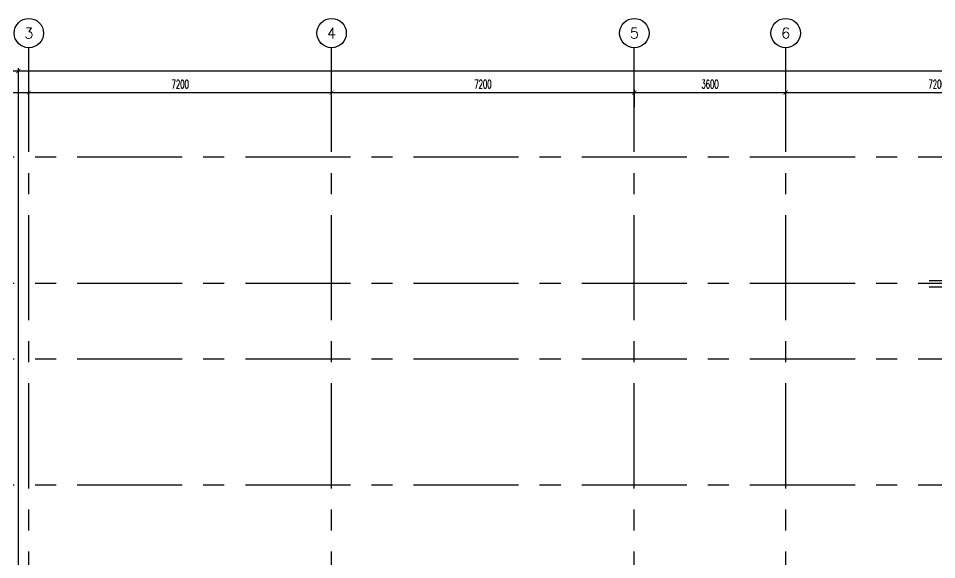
# Model space of a CAD drawing. Extents: x 417819.9 to 417911.9, y 43448 to 43539.2.
# Drawn here: x 417831.21 to 417853.05, y 43526.32 to 43539.19 of the extents above; entities that cross this region are included whole.
import ezdxf
from ezdxf.enums import TextEntityAlignment as Align

# ---------------------------------------------------------------- set-up
doc = ezdxf.new("R2010")
doc.units = 0
doc.header["$MEASUREMENT"] = 0
doc.header["$PDMODE"] = 3
doc.header["$PDSIZE"] = 0.1
doc.linetypes.add('CENTERX2', pattern=[4, 2.5, -0.5, 0.5, -0.5])
doc.layers.get('0').update_dxf_attribs({"linetype": 'CONTINUOUS'})
doc.layers.get('DEFPOINTS').update_dxf_attribs({"linetype": 'CONTINUOUS'})
for name, color, linetype in [('AX', 6, 'CONTINUOUS'), ('AX-CR', 2, 'CONTINUOUS'), ('AX-DIM', 4, 'CONTINUOUS'), ('AX-TXT', 4, 'CONTINUOUS'), ('AXES', 11, 'CENTERX2'), ('CURB', 11, 'CONTINUOUS'), ('SLOPE', 8, 'CONTINUOUS')]:
    doc.layers.add(name, color=color, linetype=linetype)
doc.styles.add('ROMANS', font='ROMANS.shx', dxfattribs={"width": 0.6})
doc.dimstyles.new('STANDARD in', dxfattribs={"dimtxt": 0.2, "dimasz": 0.1, "dimexe": 0.07, "dimexo": 0.05, "dimgap": 0.1, "dimtad": 1, "dimdec": 0, "dimlfac": 1000, "dimzin": 0, "dimdsep": 46, "dimtxsty": 'ROMANS', "dimblk": 'ARCHTICK', "dimcen": 0.05, "dimdle": 0.05, "dimclrd": 4, "dimclre": 4, "dimclrt": 2, "dimadec": 0, "dimazin": 0, "dimtfac": 1, "dimtdec": 0, "dimtmove": 2, "dimatfit": 3, "dimfxl": 0, "dimtolj": 1, "dimtzin": 0, "dimarcsym": 0})

# ---------------------------------------------------------------- blocks, each defined once
blk = doc.blocks.new('_ARCHTICK')
at = {"color": 0, "linetype": 'ByBlock', "const_width": 0.15}
blk.add_lwpolyline([(-0.5, -0.5), (0.5, 0.5)], dxfattribs=at)
blk = doc.blocks.new('*D464')
at = {"layer": 'AX-DIM', "color": 4, "lineweight": -2}
for p, q in [((417831.157, 43537.937), (417906.573, 43537.937)), ((417831.207, 43525.809), (417831.207, 43538.007)), ((417906.523, 43536.567), (417906.523, 43538.007))]:
    blk.add_line(p, q, dxfattribs=at)
at = {"layer": 'DEFPOINTS', "color": 0}
for p in [(417906.523, 43537.937), (417906.523, 43536.517), (417831.207, 43525.759)]:
    blk.add_point(p, dxfattribs=at)
at = {"layer": 'AX-DIM', "color": 4, "lineweight": -2, "xscale": 0.1, "yscale": 0.1, "zscale": 0.1, "rotation": 180}
blk.add_blockref('_ARCHTICK', (417831.207, 43537.937), dxfattribs=at)
at = {"layer": 'AX-DIM', "color": 4, "lineweight": -2, "xscale": 0.1, "yscale": 0.1, "zscale": 0.1}
blk.add_blockref('_ARCHTICK', (417906.523, 43537.937), dxfattribs=at)
at = {"layer": 'AX-DIM', "color": 2, "insert": (417869.829, 43538.16), "char_height": 0.2, "attachment_point": 5, "style": 'ROMANS'}
blk.add_mtext('\\A1;75316', dxfattribs=at)
blk = doc.blocks.new('*D146')
at = {"layer": 'AX-DIM', "color": 4, "linetype": 'ByBlock', "lineweight": -2}
for p, q in [((417838.657, 43537.073), (417838.657, 43537.493)), ((417845.857, 43537.073), (417845.857, 43537.493)), ((417838.607, 43537.423), (417845.907, 43537.423))]:
    blk.add_line(p, q, dxfattribs=at)
at = {"layer": 'DEFPOINTS', "color": 0, "linetype": 'ByBlock'}
for p in [(417845.857, 43537.423), (417838.657, 43537.023), (417845.857, 43537.023)]:
    blk.add_point(p, dxfattribs=at)
at = {"layer": 'AX-DIM', "color": 4, "linetype": 'ByBlock', "lineweight": -2, "xscale": 0.1, "yscale": 0.1, "zscale": 0.1, "rotation": 180}
blk.add_blockref('_ARCHTICK', (417838.657, 43537.423), dxfattribs=at)
at = {"layer": 'AX-DIM', "color": 4, "linetype": 'ByBlock', "lineweight": -2, "xscale": 0.1, "yscale": 0.1, "zscale": 0.1}
blk.add_blockref('_ARCHTICK', (417845.857, 43537.423), dxfattribs=at)
at = {"layer": 'AX-DIM', "color": 2, "linetype": 'ByBlock', "insert": (417842.257, 43537.623), "char_height": 0.2, "attachment_point": 5, "style": 'ROMANS'}
blk.add_mtext('\\A1;7200', dxfattribs=at)
blk = doc.blocks.new('*D486')
at = {"layer": 'AX-DIM', "color": 4, "lineweight": -2}
for p, q in [((417825.932, 43537.937), (417831.257, 43537.937)), ((417825.982, 43522.464), (417825.982, 43538.007)), ((417831.207, 43525.809), (417831.207, 43538.007))]:
    blk.add_line(p, q, dxfattribs=at)
at = {"layer": 'DEFPOINTS', "color": 0}
for p in [(417831.207, 43537.937), (417831.207, 43525.759), (417825.982, 43522.414)]:
    blk.add_point(p, dxfattribs=at)
at = {"layer": 'AX-DIM', "color": 4, "lineweight": -2, "xscale": 0.1, "yscale": 0.1, "zscale": 0.1, "rotation": 180}
blk.add_blockref('_ARCHTICK', (417825.982, 43537.937), dxfattribs=at)
at = {"layer": 'AX-DIM', "color": 4, "lineweight": -2, "xscale": 0.1, "yscale": 0.1, "zscale": 0.1}
blk.add_blockref('_ARCHTICK', (417831.207, 43537.937), dxfattribs=at)
at = {"layer": 'AX-DIM', "color": 2, "insert": (417828.594, 43538.137), "char_height": 0.2, "attachment_point": 5, "style": 'ROMANS'}
blk.add_mtext('\\A1;5225', dxfattribs=at)
blk = doc.blocks.new('*D153')
at = {"layer": 'AX-DIM', "color": 4, "linetype": 'ByBlock', "lineweight": -2}
for p, q in [((417831.457, 43537.073), (417831.457, 43537.493)), ((417838.657, 43537.073), (417838.657, 43537.493)), ((417831.407, 43537.423), (417838.707, 43537.423))]:
    blk.add_line(p, q, dxfattribs=at)
at = {"layer": 'DEFPOINTS', "color": 0, "linetype": 'ByBlock'}
for p in [(417838.657, 43537.423), (417831.457, 43537.023), (417838.657, 43537.023)]:
    blk.add_point(p, dxfattribs=at)
at = {"layer": 'AX-DIM', "color": 4, "linetype": 'ByBlock', "lineweight": -2, "xscale": 0.1, "yscale": 0.1, "zscale": 0.1, "rotation": 180}
blk.add_blockref('_ARCHTICK', (417831.457, 43537.423), dxfattribs=at)
at = {"layer": 'AX-DIM', "color": 4, "linetype": 'ByBlock', "lineweight": -2, "xscale": 0.1, "yscale": 0.1, "zscale": 0.1}
blk.add_blockref('_ARCHTICK', (417838.657, 43537.423), dxfattribs=at)
at = {"layer": 'AX-DIM', "color": 2, "linetype": 'ByBlock', "insert": (417835.057, 43537.623), "char_height": 0.2, "attachment_point": 5, "style": 'ROMANS'}
blk.add_mtext('\\A1;7200', dxfattribs=at)
blk = doc.blocks.new('*D154')
at = {"layer": 'AX-DIM', "color": 4, "linetype": 'ByBlock', "lineweight": -2}
for p, q in [((417829.057, 43537.073), (417829.057, 43537.493)), ((417831.457, 43537.073), (417831.457, 43537.493)), ((417829.007, 43537.423), (417831.507, 43537.423))]:
    blk.add_line(p, q, dxfattribs=at)
at = {"layer": 'DEFPOINTS', "color": 0, "linetype": 'ByBlock'}
for p in [(417831.457, 43537.423), (417829.057, 43537.023), (417831.457, 43537.023)]:
    blk.add_point(p, dxfattribs=at)
at = {"layer": 'AX-DIM', "color": 4, "linetype": 'ByBlock', "lineweight": -2, "xscale": 0.1, "yscale": 0.1, "zscale": 0.1, "rotation": 180}
blk.add_blockref('_ARCHTICK', (417829.057, 43537.423), dxfattribs=at)
at = {"layer": 'AX-DIM', "color": 4, "linetype": 'ByBlock', "lineweight": -2, "xscale": 0.1, "yscale": 0.1, "zscale": 0.1}
blk.add_blockref('_ARCHTICK', (417831.457, 43537.423), dxfattribs=at)
at = {"layer": 'AX-DIM', "color": 2, "linetype": 'ByBlock', "insert": (417830.257, 43537.623), "char_height": 0.2, "attachment_point": 5, "style": 'ROMANS'}
blk.add_mtext('\\A1;2400', dxfattribs=at)
blk = doc.blocks.new('AXU')
at = {"layer": 'AX-CR'}
blk.add_circle((0, 350), 350, dxfattribs=at)
at = {"layer": 'AX-TXT', "style": 'ROMANS'}
blk.add_attdef('AX', text='', height=250, dxfattribs=at).set_placement((0, 350), align=Align.MIDDLE)
blk = doc.blocks.new('*D155')
at = {"layer": 'AX-DIM', "color": 4, "linetype": 'ByBlock', "lineweight": -2}
for p, q in [((417849.457, 43537.073), (417849.457, 43537.493)), ((417856.657, 43537.073), (417856.657, 43537.493)), ((417849.407, 43537.423), (417856.707, 43537.423))]:
    blk.add_line(p, q, dxfattribs=at)
at = {"layer": 'DEFPOINTS', "color": 0, "linetype": 'ByBlock'}
for p in [(417856.657, 43537.423), (417849.457, 43537.023), (417856.657, 43537.023)]:
    blk.add_point(p, dxfattribs=at)
at = {"layer": 'AX-DIM', "color": 4, "linetype": 'ByBlock', "lineweight": -2, "xscale": 0.1, "yscale": 0.1, "zscale": 0.1, "rotation": 180}
blk.add_blockref('_ARCHTICK', (417849.457, 43537.423), dxfattribs=at)
at = {"layer": 'AX-DIM', "color": 4, "linetype": 'ByBlock', "lineweight": -2, "xscale": 0.1, "yscale": 0.1, "zscale": 0.1}
blk.add_blockref('_ARCHTICK', (417856.657, 43537.423), dxfattribs=at)
at = {"layer": 'AX-DIM', "color": 2, "linetype": 'ByBlock', "insert": (417853.057, 43537.623), "char_height": 0.2, "attachment_point": 5, "style": 'ROMANS'}
blk.add_mtext('\\A1;7200', dxfattribs=at)
blk = doc.blocks.new('*D156')
at = {"layer": 'AX-DIM', "color": 4, "linetype": 'ByBlock', "lineweight": -2}
for p, q in [((417845.857, 43537.073), (417845.857, 43537.493)), ((417849.457, 43537.073), (417849.457, 43537.493)), ((417845.807, 43537.423), (417849.507, 43537.423))]:
    blk.add_line(p, q, dxfattribs=at)
at = {"layer": 'DEFPOINTS', "color": 0, "linetype": 'ByBlock'}
for p in [(417849.457, 43537.423), (417845.857, 43537.023), (417849.457, 43537.023)]:
    blk.add_point(p, dxfattribs=at)
at = {"layer": 'AX-DIM', "color": 4, "linetype": 'ByBlock', "lineweight": -2, "xscale": 0.1, "yscale": 0.1, "zscale": 0.1, "rotation": 180}
blk.add_blockref('_ARCHTICK', (417845.857, 43537.423), dxfattribs=at)
at = {"layer": 'AX-DIM', "color": 4, "linetype": 'ByBlock', "lineweight": -2, "xscale": 0.1, "yscale": 0.1, "zscale": 0.1}
blk.add_blockref('_ARCHTICK', (417849.457, 43537.423), dxfattribs=at)
at = {"layer": 'AX-DIM', "color": 2, "linetype": 'ByBlock', "insert": (417847.657, 43537.623), "char_height": 0.2, "attachment_point": 5, "style": 'ROMANS'}
blk.add_mtext('\\A1;3600', dxfattribs=at)

msp = doc.modelspace()

# ---------------------------------------------------------------- linework, layer by layer
at = {"layer": 'AXES'}
for p, q in [((417831.4566, 43460.01), (417831.4566, 43538.4875)), ((417838.6566, 43460.01), (417838.6566, 43538.4875)), ((417845.8566, 43460.01), (417845.8566, 43538.4875)), ((417849.4566, 43460.01), (417849.4566, 43538.4875)), ((417820.6052, 43535.8943), (417889.6966, 43535.8943)), ((417820.6052, 43532.8943), (417911.2163, 43532.8943)), ((417820.6052, 43531.0943), (417889.6966, 43531.0943)), ((417820.6052, 43528.0943), (417889.6966, 43528.0943))]:
    msp.add_line(p, q, dxfattribs=at)
at = {"layer": 'CURB'}
for p, q in [((417856.1416, 43532.9443), (417852.8725, 43532.9443)), ((417856.1416, 43532.7943), (417852.8725, 43532.7943))]:
    msp.add_line(p, q, dxfattribs=at)
at = {"layer": 'SLOPE', "color": 8, "linetype": 'ByBlock'}
msp.add_line((417849.4566, 43530.4504), (417849.4501, 43530.4569), dxfattribs=at)

# ---------------------------------------------------------------- block references
at = {"layer": 'AX', "xscale": 0.001000000047497451, "yscale": 0.0009999999892897904, "zscale": 0.001}
for p, values in [((417831.4566, 43538.4875), {'AX': '3'}), ((417838.6566, 43538.4875), {'AX': '4'}), ((417845.8566, 43538.4875), {'AX': '5'}), ((417849.4566, 43538.4875), {'AX': '6'})]:
    msp.add_blockref('AXU', p, dxfattribs=at).add_auto_attribs(values)

# ---------------------------------------------------------------- dimensions: what is measured, and where the dimension line sits
at = {"layer": 'AX-DIM'}
dim = msp.add_linear_dim(base=(417831.2066, 43537.9373), p1=(417825.9816, 43522.4141), p2=(417831.2066, 43525.7589), dimstyle='STANDARD in', dxfattribs=at)
dim.commit()
dim.dimension.update_dxf_attribs({"geometry": '*D486', "text_midpoint": (417828.5941, 43538.1373)})
dim = msp.add_linear_dim(base=(417906.5226, 43537.9373), p1=(417831.2066, 43525.7589), p2=(417906.5226, 43536.5173), dimstyle='STANDARD in', dxfattribs=at)
dim.commit()
dim.dimension.update_dxf_attribs({"geometry": '*D464', "text_midpoint": (417869.829, 43538.1603), "dimtype": 160})
at = {"layer": 'AX-DIM', "color": 1, "linetype": 'ByBlock'}
for base, p1, p2, picture, middle in [((417831.4566, 43537.4227), (417829.0566, 43537.0227), (417831.4566, 43537.0227), '*D154', (417830.2566, 43537.6227)), ((417838.6566, 43537.4227), (417831.4566, 43537.0227), (417838.6566, 43537.0227), '*D153', (417835.0566, 43537.6227)), ((417845.8566, 43537.4227), (417838.6566, 43537.0227), (417845.8566, 43537.0227), '*D146', (417842.2566, 43537.6227)), ((417849.4566, 43537.4227), (417845.8566, 43537.0227), (417849.4566, 43537.0227), '*D156', (417847.6566, 43537.6227)), ((417856.6566, 43537.4227), (417849.4566, 43537.0227), (417856.6566, 43537.0227), '*D155', (417853.0566, 43537.6227))]:
    dim = msp.add_linear_dim(base=base, p1=p1, p2=p2, dimstyle='STANDARD in', dxfattribs=at)
    dim.commit()
    dim.dimension.update_dxf_attribs({"geometry": picture, "text_midpoint": middle})

doc.saveas('drawing.dxf')
